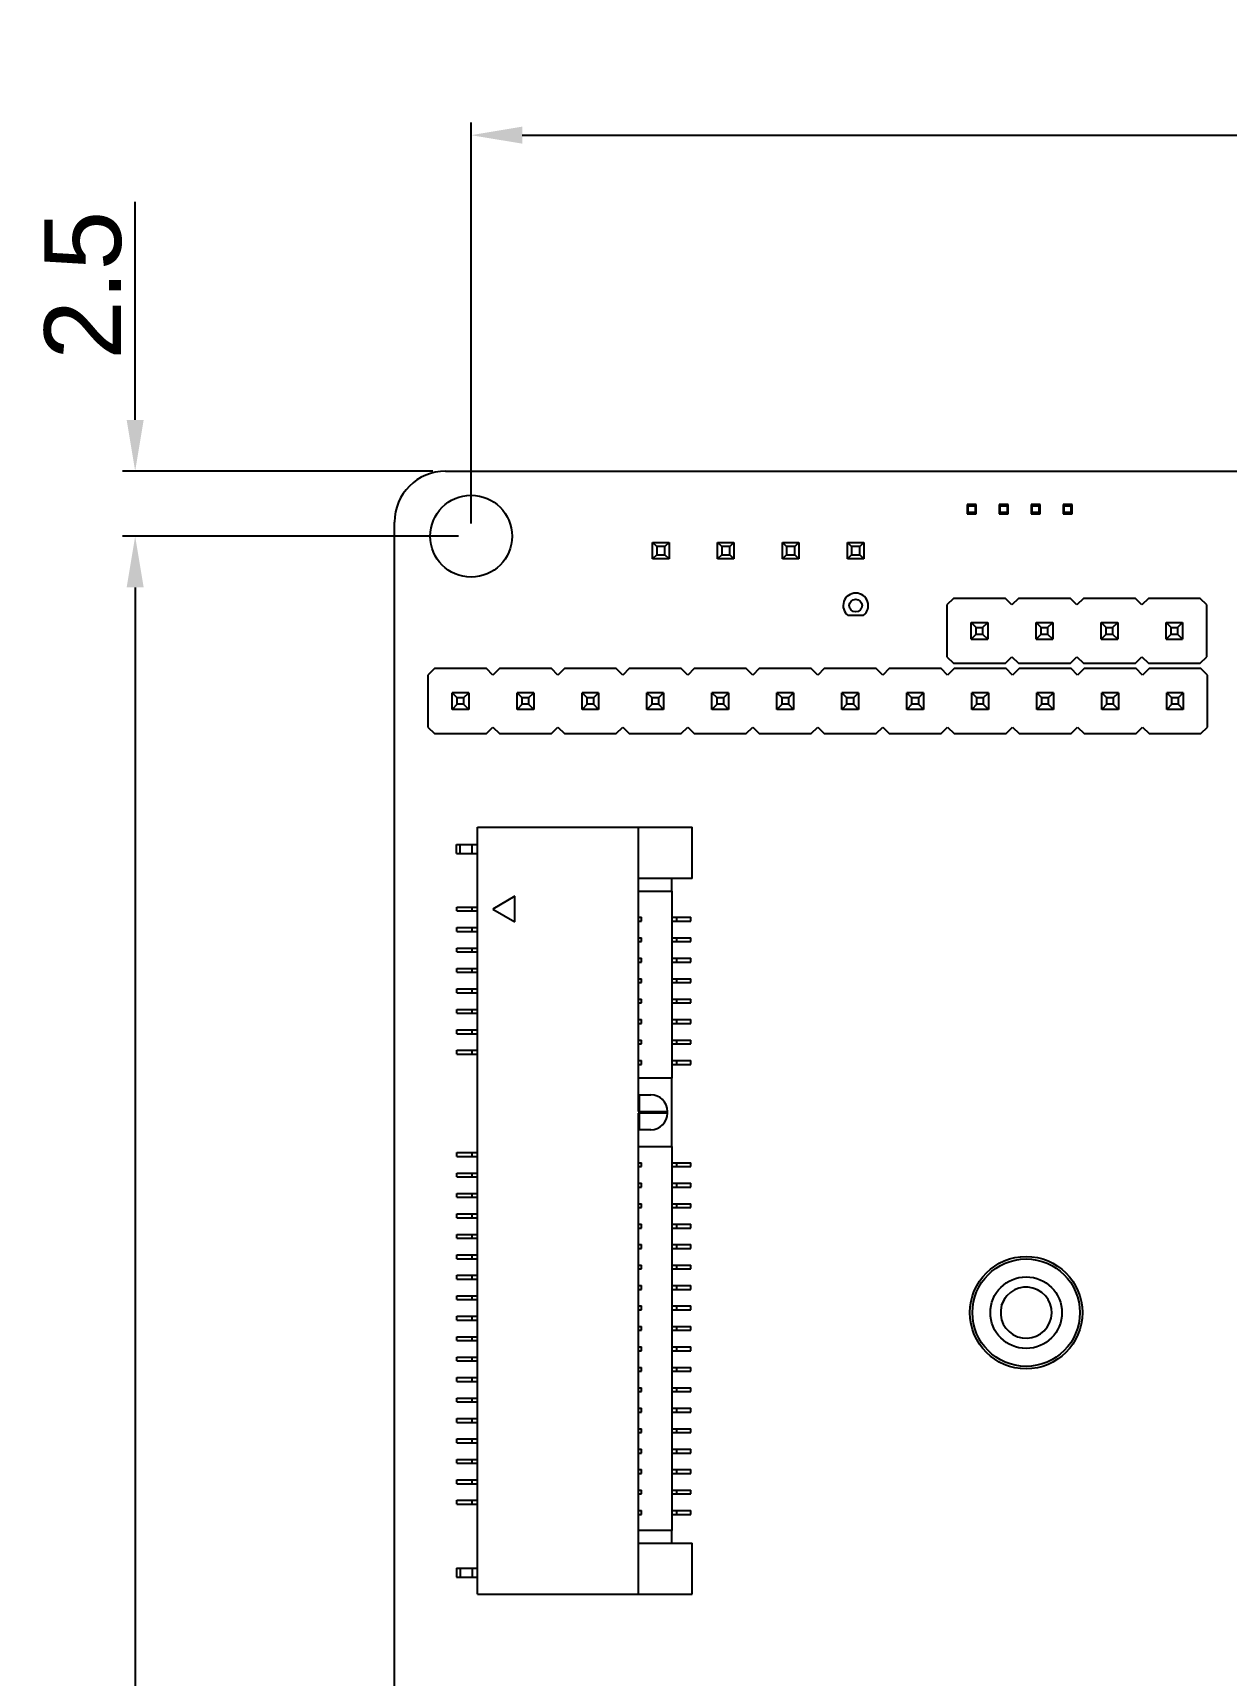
# Model space of a CAD drawing. Header units: millimetres. Extents: x 239 to 841, y 198 to 536.
# Drawn here: x 522.3 to 569, y 410.6 to 474.8 of the extents above; entities that cross this region are included whole.
import ezdxf

# ---------------------------------------------------------------- set-up
doc = ezdxf.new("R2010")
doc.units = ezdxf.units.MM
doc.styles.get("Standard").update_dxf_attribs({"font": 'arial.ttf'})
doc.dimstyles.get("Standard").update_dxf_attribs({"dimtxt": 3, "dimasz": 2, "dimexe": 0.5, "dimexo": 0.5, "dimgap": 0.5, "dimtad": 1, "dimdec": 1, "dimzin": 0, "dimdsep": 46, "dimtxsty": 'Standard', "dimcen": 0.09, "dimclrd": 253, "dimclre": 253, "dimclrt": 6, "dimadec": 0, "dimazin": 0, "dimtfac": 1, "dimtdec": 1, "dimtofl": 0, "dimtmove": 0, "dimatfit": 3, "dimfxl": 1, "dimtolj": 1, "dimtzin": 0, "dimarcsym": 0})

# ---------------------------------------------------------------- blocks, each defined once
blk = doc.blocks.new('*D3')
at = {"color": 253, "lineweight": -2}
for p, q in [((539.446, 455.662), (539.446, 471.347)), ((541.446, 470.847), (640.446, 470.847)), ((642.446, 455.662), (642.446, 471.347))]:
    blk.add_line(p, q, dxfattribs=at)
at = {"color": 253}
for points in [[(541.446, 471.181), (541.446, 470.514), (539.446, 470.847)], [(640.446, 471.181), (640.446, 470.514), (642.446, 470.847)]]:
    blk.add_solid(points, dxfattribs=at)
at = {"layer": 'Defpoints', "color": 0}
for p in [(642.446, 470.847), (539.446, 455.162), (642.446, 455.162)]:
    blk.add_point(p, dxfattribs=at)
at = {"color": 6, "insert": (590.946, 472.88), "char_height": 3, "attachment_point": 5}
blk.add_mtext('\\A1;103.0', dxfattribs=at)
blk = doc.blocks.new('*D4')
at = {"color": 253, "lineweight": -2}
for p, q in [((538.946, 455.162), (525.809, 455.162)), ((526.309, 453.162), (526.309, 355.162)), ((538.946, 353.162), (525.809, 353.162))]:
    blk.add_line(p, q, dxfattribs=at)
at = {"color": 253}
for points in [[(525.976, 453.162), (526.642, 453.162), (526.309, 455.162)], [(525.976, 355.162), (526.642, 355.162), (526.309, 353.162)]]:
    blk.add_solid(points, dxfattribs=at)
at = {"layer": 'Defpoints', "color": 0}
for p in [(539.446, 455.162), (526.309, 353.162), (539.446, 353.162)]:
    blk.add_point(p, dxfattribs=at)
at = {"color": 6, "insert": (524.277, 404.162), "char_height": 3, "attachment_point": 5, "rotation": 90}
blk.add_mtext('\\A1;102.0', dxfattribs=at)
blk = doc.blocks.new('*D5')
at = {"color": 253, "lineweight": -2}
for p, q in [((526.309, 459.71), (526.309, 468.245)), ((537.946, 457.71), (525.809, 457.71)), ((538.946, 455.162), (525.809, 455.162)), ((526.309, 453.162), (526.309, 451.162))]:
    blk.add_line(p, q, dxfattribs=at)
at = {"color": 253}
for points in [[(525.976, 459.71), (526.642, 459.71), (526.309, 457.71)], [(525.976, 453.162), (526.642, 453.162), (526.309, 455.162)]]:
    blk.add_solid(points, dxfattribs=at)
at = {"layer": 'Defpoints', "color": 0}
for p in [(526.309, 457.71), (538.446, 457.71), (539.446, 455.162)]:
    blk.add_point(p, dxfattribs=at)
at = {"color": 6, "insert": (524.277, 464.977), "char_height": 3, "attachment_point": 5, "rotation": 90}
blk.add_mtext('\\A1;2.5', dxfattribs=at)

msp = doc.modelspace()

# ---------------------------------------------------------------- linework, layer by layer
for p, q in [((538.446, 457.71), (643.446, 457.71)), ((558.838, 456.399), (558.838, 456.043)), ((559.194, 456.399), (558.838, 456.399)), ((558.884, 456.353), (558.838, 456.399)), ((558.884, 456.09), (558.838, 456.043)), ((558.838, 456.043), (559.194, 456.043)), ((558.884, 456.09), (558.884, 456.353)), ((558.884, 456.353), (559.148, 456.353)), ((559.148, 456.09), (558.884, 456.09)), ((559.148, 456.353), (559.194, 456.399)), ((559.148, 456.353), (559.148, 456.09)), ((559.148, 456.09), (559.194, 456.043)), ((559.194, 456.043), (559.194, 456.399)), ((560.088, 456.399), (560.088, 456.043)), ((560.444, 456.399), (560.088, 456.399)), ((560.134, 456.353), (560.088, 456.399)), ((560.134, 456.09), (560.088, 456.043)), ((560.088, 456.043), (560.444, 456.043)), ((560.134, 456.353), (560.398, 456.353)), ((560.134, 456.09), (560.134, 456.353)), ((560.398, 456.09), (560.134, 456.09)), ((560.398, 456.353), (560.444, 456.399)), ((560.398, 456.353), (560.398, 456.09)), ((560.398, 456.09), (560.444, 456.043)), ((560.444, 456.043), (560.444, 456.399)), ((561.338, 456.399), (561.338, 456.043)), ((561.694, 456.399), (561.338, 456.399)), ((561.384, 456.353), (561.338, 456.399)), ((561.384, 456.09), (561.338, 456.043)), ((561.338, 456.043), (561.694, 456.043)), ((561.384, 456.09), (561.384, 456.353)), ((561.384, 456.353), (561.647, 456.353)), ((561.647, 456.09), (561.384, 456.09)), ((561.647, 456.353), (561.694, 456.399)), ((561.647, 456.353), (561.647, 456.09)), ((561.647, 456.09), (561.694, 456.043)), ((561.694, 456.043), (561.694, 456.399)), ((562.944, 456.399), (562.588, 456.399)), ((562.588, 456.399), (562.588, 456.043)), ((562.634, 456.353), (562.588, 456.399)), ((562.634, 456.09), (562.588, 456.043)), ((562.588, 456.043), (562.944, 456.043)), ((562.634, 456.353), (562.897, 456.353)), ((562.634, 456.09), (562.634, 456.353)), ((562.897, 456.09), (562.634, 456.09)), ((562.897, 456.353), (562.944, 456.399)), ((562.897, 456.353), (562.897, 456.09)), ((562.897, 456.09), (562.944, 456.043)), ((562.944, 456.043), (562.944, 456.399)), ((536.446, 352.41), (536.446, 455.71)), ((546.542, 454.28), (546.542, 454.92)), ((546.542, 454.92), (547.182, 454.92)), ((546.702, 454.76), (546.542, 454.92)), ((546.702, 454.76), (546.702, 454.44)), ((547.022, 454.76), (546.702, 454.76)), ((547.182, 454.92), (547.022, 454.76)), ((547.022, 454.44), (547.022, 454.76)), ((547.182, 454.92), (547.182, 454.28)), ((549.082, 454.92), (549.722, 454.92)), ((549.242, 454.76), (549.082, 454.92)), ((549.082, 454.28), (549.082, 454.92)), ((549.242, 454.76), (549.242, 454.44)), ((549.562, 454.76), (549.242, 454.76)), ((549.722, 454.92), (549.562, 454.76)), ((549.562, 454.44), (549.562, 454.76)), ((549.722, 454.92), (549.722, 454.28)), ((551.622, 454.92), (552.262, 454.92)), ((551.782, 454.76), (551.622, 454.92)), ((551.622, 454.28), (551.622, 454.92)), ((551.782, 454.76), (551.782, 454.44)), ((552.102, 454.76), (551.782, 454.76)), ((552.262, 454.92), (552.102, 454.76)), ((552.102, 454.44), (552.102, 454.76)), ((552.262, 454.92), (552.262, 454.28)), ((554.162, 454.92), (554.802, 454.92)), ((554.322, 454.76), (554.162, 454.92)), ((554.162, 454.28), (554.162, 454.92)), ((554.642, 454.76), (554.322, 454.76)), ((554.322, 454.76), (554.322, 454.44)), ((554.802, 454.92), (554.642, 454.76)), ((554.642, 454.44), (554.642, 454.76)), ((554.802, 454.92), (554.802, 454.28)), ((546.702, 454.44), (546.542, 454.28)), ((547.182, 454.28), (546.542, 454.28)), ((546.702, 454.44), (547.022, 454.44)), ((547.182, 454.28), (547.022, 454.44)), ((549.242, 454.44), (549.082, 454.28)), ((549.722, 454.28), (549.082, 454.28)), ((549.242, 454.44), (549.562, 454.44)), ((549.722, 454.28), (549.562, 454.44)), ((551.782, 454.44), (551.622, 454.28)), ((552.262, 454.28), (551.622, 454.28)), ((551.782, 454.44), (552.102, 454.44)), ((552.262, 454.28), (552.102, 454.44)), ((554.322, 454.44), (554.162, 454.28)), ((554.802, 454.28), (554.162, 454.28)), ((554.322, 454.44), (554.642, 454.44)), ((554.802, 454.28), (554.642, 454.44)), ((558.304, 452.732), (558.05, 452.478)), ((558.05, 452.478), (558.05, 450.446)), ((560.336, 452.732), (558.304, 452.732)), ((560.59, 452.478), (560.336, 452.732)), ((560.844, 452.732), (560.59, 452.478)), ((562.876, 452.732), (560.844, 452.732)), ((563.13, 452.478), (562.876, 452.732)), ((563.384, 452.732), (563.13, 452.478)), ((565.416, 452.732), (563.384, 452.732)), ((565.67, 452.478), (565.416, 452.732)), ((565.924, 452.732), (565.67, 452.478)), ((567.956, 452.732), (565.924, 452.732)), ((568.21, 452.478), (567.956, 452.732)), ((568.21, 450.446), (568.21, 452.478)), ((558.995, 451.787), (559.645, 451.787)), ((559.195, 451.587), (558.995, 451.787)), ((558.995, 451.137), (558.995, 451.787)), ((559.195, 451.337), (559.195, 451.587)), ((559.195, 451.587), (559.445, 451.587)), ((559.445, 451.587), (559.645, 451.787)), ((559.445, 451.587), (559.445, 451.337)), ((559.645, 451.787), (559.645, 451.137)), ((561.535, 451.137), (561.535, 451.787)), ((561.535, 451.787), (562.185, 451.787)), ((561.735, 451.587), (561.535, 451.787)), ((561.735, 451.337), (561.735, 451.587)), ((561.735, 451.587), (561.985, 451.587)), ((561.985, 451.587), (562.185, 451.787)), ((561.985, 451.587), (561.985, 451.337)), ((562.185, 451.787), (562.185, 451.137)), ((564.075, 451.137), (564.075, 451.787)), ((564.075, 451.787), (564.725, 451.787)), ((564.275, 451.587), (564.075, 451.787)), ((564.275, 451.337), (564.275, 451.587)), ((564.275, 451.587), (564.525, 451.587)), ((564.525, 451.587), (564.725, 451.787)), ((564.525, 451.587), (564.525, 451.337)), ((564.725, 451.787), (564.725, 451.137)), ((566.615, 451.137), (566.615, 451.787)), ((566.615, 451.787), (567.265, 451.787)), ((566.815, 451.587), (566.615, 451.787)), ((566.815, 451.337), (566.815, 451.587)), ((566.815, 451.587), (567.065, 451.587)), ((567.065, 451.587), (567.265, 451.787)), ((567.065, 451.587), (567.065, 451.337)), ((567.265, 451.787), (567.265, 451.137)), ((559.195, 451.337), (558.995, 451.137)), ((558.995, 451.137), (559.645, 451.137)), ((559.195, 451.337), (559.445, 451.337)), ((559.445, 451.337), (559.645, 451.137)), ((561.735, 451.337), (561.535, 451.137)), ((561.535, 451.137), (562.185, 451.137)), ((561.735, 451.337), (561.985, 451.337)), ((561.985, 451.337), (562.185, 451.137)), ((564.275, 451.337), (564.075, 451.137)), ((564.075, 451.137), (564.725, 451.137)), ((564.275, 451.337), (564.525, 451.337)), ((564.525, 451.337), (564.725, 451.137)), ((566.815, 451.337), (566.615, 451.137)), ((566.615, 451.137), (567.265, 451.137)), ((566.815, 451.337), (567.065, 451.337)), ((567.065, 451.337), (567.265, 451.137)), ((558.05, 450.446), (558.304, 450.192)), ((560.336, 450.192), (560.59, 450.446)), ((560.59, 450.446), (560.844, 450.192)), ((562.876, 450.192), (563.13, 450.446)), ((563.13, 450.446), (563.384, 450.192)), ((565.416, 450.192), (565.67, 450.446)), ((565.67, 450.446), (565.924, 450.192)), ((567.956, 450.192), (568.21, 450.446)), ((538.01, 449.986), (537.756, 449.732)), ((537.756, 449.732), (537.756, 447.7)), ((540.042, 449.986), (538.01, 449.986)), ((540.296, 449.732), (540.042, 449.986)), ((540.55, 449.986), (540.296, 449.732)), ((542.582, 449.986), (540.55, 449.986)), ((542.836, 449.732), (542.582, 449.986)), ((543.09, 449.986), (542.836, 449.732)), ((545.122, 449.986), (543.09, 449.986)), ((545.376, 449.732), (545.122, 449.986)), ((545.63, 449.986), (545.376, 449.732)), ((547.662, 449.986), (545.63, 449.986)), ((547.916, 449.732), (547.662, 449.986)), ((548.17, 449.986), (547.916, 449.732)), ((550.202, 449.986), (548.17, 449.986)), ((550.456, 449.732), (550.202, 449.986)), ((550.71, 449.986), (550.456, 449.732)), ((552.742, 449.986), (550.71, 449.986)), ((552.996, 449.732), (552.742, 449.986)), ((553.25, 449.986), (552.996, 449.732)), ((555.282, 449.986), (553.25, 449.986)), ((555.536, 449.732), (555.282, 449.986)), ((555.79, 449.986), (555.536, 449.732)), ((557.822, 449.986), (555.79, 449.986)), ((558.076, 449.732), (557.822, 449.986)), ((558.33, 449.986), (558.076, 449.732)), ((558.304, 450.192), (560.336, 450.192)), ((560.362, 449.986), (558.33, 449.986)), ((560.616, 449.732), (560.362, 449.986)), ((560.87, 449.986), (560.616, 449.732)), ((560.844, 450.192), (562.876, 450.192)), ((562.902, 449.986), (560.87, 449.986)), ((563.156, 449.732), (562.902, 449.986)), ((563.41, 449.986), (563.156, 449.732)), ((563.384, 450.192), (565.416, 450.192)), ((565.442, 449.986), (563.41, 449.986)), ((565.696, 449.732), (565.442, 449.986)), ((565.95, 449.986), (565.696, 449.732)), ((565.924, 450.192), (567.956, 450.192)), ((567.982, 449.986), (565.95, 449.986)), ((568.236, 449.732), (567.982, 449.986)), ((568.236, 447.7), (568.236, 449.732)), ((539.351, 449.041), (538.701, 449.041)), ((538.701, 448.391), (538.701, 449.041)), ((538.901, 448.841), (538.701, 449.041)), ((539.151, 448.841), (539.351, 449.041)), ((539.351, 449.041), (539.351, 448.391)), ((541.241, 448.391), (541.241, 449.041)), ((541.891, 449.041), (541.241, 449.041)), ((541.441, 448.841), (541.241, 449.041)), ((541.691, 448.841), (541.891, 449.041)), ((541.891, 449.041), (541.891, 448.391)), ((544.431, 449.041), (543.781, 449.041)), ((543.781, 448.391), (543.781, 449.041)), ((543.981, 448.841), (543.781, 449.041)), ((544.231, 448.841), (544.431, 449.041)), ((544.431, 449.041), (544.431, 448.391)), ((546.971, 449.041), (546.321, 449.041)), ((546.321, 448.391), (546.321, 449.041)), ((546.521, 448.841), (546.321, 449.041)), ((546.771, 448.841), (546.971, 449.041)), ((546.971, 449.041), (546.971, 448.391)), ((548.861, 448.391), (548.861, 449.041)), ((549.511, 449.041), (548.861, 449.041)), ((549.061, 448.841), (548.861, 449.041)), ((549.311, 448.841), (549.511, 449.041)), ((549.511, 449.041), (549.511, 448.391)), ((551.401, 448.391), (551.401, 449.041)), ((552.051, 449.041), (551.401, 449.041)), ((551.601, 448.841), (551.401, 449.041)), ((551.851, 448.841), (552.051, 449.041)), ((552.051, 449.041), (552.051, 448.391)), ((554.591, 449.041), (553.941, 449.041)), ((553.941, 448.391), (553.941, 449.041)), ((554.141, 448.841), (553.941, 449.041)), ((554.391, 448.841), (554.591, 449.041)), ((554.591, 449.041), (554.591, 448.391)), ((556.481, 448.391), (556.481, 449.041)), ((557.131, 449.041), (556.481, 449.041)), ((556.681, 448.841), (556.481, 449.041)), ((556.931, 448.841), (557.131, 449.041)), ((557.131, 449.041), (557.131, 448.391)), ((559.671, 449.041), (559.021, 449.041)), ((559.021, 448.391), (559.021, 449.041)), ((559.221, 448.841), (559.021, 449.041)), ((559.471, 448.841), (559.671, 449.041)), ((559.671, 449.041), (559.671, 448.391)), ((561.561, 448.391), (561.561, 449.041)), ((562.211, 449.041), (561.561, 449.041)), ((561.761, 448.841), (561.561, 449.041)), ((562.011, 448.841), (562.211, 449.041)), ((562.211, 449.041), (562.211, 448.391)), ((564.101, 448.391), (564.101, 449.041)), ((564.751, 449.041), (564.101, 449.041)), ((564.301, 448.841), (564.101, 449.041)), ((564.551, 448.841), (564.751, 449.041)), ((564.751, 449.041), (564.751, 448.391)), ((567.291, 449.041), (566.641, 449.041)), ((566.641, 448.391), (566.641, 449.041)), ((566.841, 448.841), (566.641, 449.041)), ((567.091, 448.841), (567.291, 449.041)), ((567.291, 449.041), (567.291, 448.391)), ((538.901, 448.591), (538.701, 448.391)), ((539.351, 448.391), (538.701, 448.391)), ((539.151, 448.841), (538.901, 448.841)), ((538.901, 448.591), (538.901, 448.841)), ((539.151, 448.591), (538.901, 448.591)), ((539.151, 448.841), (539.151, 448.591)), ((539.151, 448.591), (539.351, 448.391)), ((541.441, 448.591), (541.241, 448.391)), ((541.891, 448.391), (541.241, 448.391)), ((541.441, 448.591), (541.441, 448.841)), ((541.691, 448.841), (541.441, 448.841)), ((541.691, 448.591), (541.441, 448.591)), ((541.691, 448.841), (541.691, 448.591)), ((541.691, 448.591), (541.891, 448.391)), ((543.981, 448.591), (543.781, 448.391)), ((544.431, 448.391), (543.781, 448.391)), ((544.231, 448.841), (543.981, 448.841)), ((543.981, 448.591), (543.981, 448.841)), ((544.231, 448.591), (543.981, 448.591)), ((544.231, 448.841), (544.231, 448.591)), ((544.231, 448.591), (544.431, 448.391)), ((546.521, 448.591), (546.321, 448.391)), ((546.971, 448.391), (546.321, 448.391)), ((546.771, 448.841), (546.521, 448.841)), ((546.521, 448.591), (546.521, 448.841)), ((546.771, 448.591), (546.521, 448.591)), ((546.771, 448.841), (546.771, 448.591)), ((546.771, 448.591), (546.971, 448.391)), ((549.061, 448.591), (548.861, 448.391)), ((549.511, 448.391), (548.861, 448.391)), ((549.311, 448.841), (549.061, 448.841)), ((549.061, 448.591), (549.061, 448.841)), ((549.311, 448.591), (549.061, 448.591)), ((549.311, 448.841), (549.311, 448.591)), ((549.311, 448.591), (549.511, 448.391)), ((551.601, 448.591), (551.401, 448.391)), ((552.051, 448.391), (551.401, 448.391)), ((551.601, 448.591), (551.601, 448.841)), ((551.851, 448.841), (551.601, 448.841)), ((551.851, 448.591), (551.601, 448.591)), ((551.851, 448.841), (551.851, 448.591)), ((551.851, 448.591), (552.051, 448.391)), ((554.141, 448.591), (553.941, 448.391)), ((554.591, 448.391), (553.941, 448.391)), ((554.391, 448.841), (554.141, 448.841)), ((554.141, 448.591), (554.141, 448.841)), ((554.391, 448.591), (554.141, 448.591)), ((554.391, 448.841), (554.391, 448.591)), ((554.391, 448.591), (554.591, 448.391)), ((556.681, 448.591), (556.481, 448.391)), ((557.131, 448.391), (556.481, 448.391)), ((556.681, 448.591), (556.681, 448.841)), ((556.931, 448.841), (556.681, 448.841)), ((556.931, 448.591), (556.681, 448.591)), ((556.931, 448.841), (556.931, 448.591)), ((556.931, 448.591), (557.131, 448.391)), ((559.221, 448.591), (559.021, 448.391)), ((559.671, 448.391), (559.021, 448.391)), ((559.471, 448.841), (559.221, 448.841)), ((559.221, 448.591), (559.221, 448.841)), ((559.471, 448.591), (559.221, 448.591)), ((559.471, 448.841), (559.471, 448.591)), ((559.471, 448.591), (559.671, 448.391)), ((561.761, 448.591), (561.561, 448.391)), ((562.211, 448.391), (561.561, 448.391)), ((561.761, 448.591), (561.761, 448.841)), ((562.011, 448.841), (561.761, 448.841)), ((562.011, 448.591), (561.761, 448.591)), ((562.011, 448.841), (562.011, 448.591)), ((562.011, 448.591), (562.211, 448.391)), ((564.301, 448.591), (564.101, 448.391)), ((564.751, 448.391), (564.101, 448.391)), ((564.301, 448.591), (564.301, 448.841)), ((564.551, 448.841), (564.301, 448.841)), ((564.551, 448.591), (564.301, 448.591)), ((564.551, 448.841), (564.551, 448.591)), ((564.551, 448.591), (564.751, 448.391)), ((566.841, 448.591), (566.641, 448.391)), ((567.291, 448.391), (566.641, 448.391)), ((567.091, 448.841), (566.841, 448.841)), ((566.841, 448.591), (566.841, 448.841)), ((567.091, 448.591), (566.841, 448.591)), ((567.091, 448.841), (567.091, 448.591)), ((567.091, 448.591), (567.291, 448.391)), ((537.756, 447.7), (538.01, 447.446)), ((540.042, 447.446), (540.296, 447.7)), ((540.296, 447.7), (540.55, 447.446)), ((542.582, 447.446), (542.836, 447.7)), ((542.836, 447.7), (543.09, 447.446)), ((545.122, 447.446), (545.376, 447.7)), ((545.376, 447.7), (545.63, 447.446)), ((547.662, 447.446), (547.916, 447.7)), ((547.916, 447.7), (548.17, 447.446)), ((550.202, 447.446), (550.456, 447.7)), ((550.456, 447.7), (550.71, 447.446)), ((552.742, 447.446), (552.996, 447.7)), ((552.996, 447.7), (553.25, 447.446)), ((555.282, 447.446), (555.536, 447.7)), ((555.536, 447.7), (555.79, 447.446)), ((557.822, 447.446), (558.076, 447.7)), ((558.076, 447.7), (558.33, 447.446)), ((560.362, 447.446), (560.616, 447.7)), ((560.616, 447.7), (560.87, 447.446)), ((562.902, 447.446), (563.156, 447.7)), ((563.156, 447.7), (563.41, 447.446)), ((565.442, 447.446), (565.696, 447.7)), ((565.696, 447.7), (565.95, 447.446)), ((567.982, 447.446), (568.236, 447.7)), ((538.01, 447.446), (540.042, 447.446)), ((540.55, 447.446), (542.582, 447.446)), ((543.09, 447.446), (545.122, 447.446)), ((545.63, 447.446), (547.662, 447.446)), ((548.17, 447.446), (550.202, 447.446)), ((550.71, 447.446), (552.742, 447.446)), ((553.25, 447.446), (555.282, 447.446)), ((555.79, 447.446), (557.822, 447.446)), ((558.33, 447.446), (560.362, 447.446)), ((560.87, 447.446), (562.902, 447.446)), ((563.41, 447.446), (565.442, 447.446)), ((565.95, 447.446), (567.982, 447.446)), ((539.691, 443.783), (545.991, 443.783)), ((539.691, 413.783), (539.691, 443.783)), ((545.991, 443.783), (548.091, 443.783)), ((545.991, 432.668), (545.991, 443.783)), ((548.091, 441.783), (548.091, 443.783)), ((538.871, 443.108), (539.021, 443.108)), ((538.871, 442.758), (538.871, 443.108)), ((538.871, 442.758), (539.021, 442.758)), ((539.021, 443.108), (539.491, 443.108)), ((539.021, 442.758), (539.021, 443.108)), ((539.021, 442.758), (539.491, 442.758)), ((539.491, 443.108), (539.691, 443.108)), ((539.491, 442.758), (539.491, 443.108)), ((539.491, 442.758), (539.691, 442.758)), ((548.091, 441.783), (545.991, 441.783)), ((545.991, 441.283), (547.291, 441.283)), ((547.291, 441.283), (547.291, 441.783)), ((547.291, 441.283), (547.291, 433.968)), ((538.891, 440.658), (539.491, 440.658)), ((538.891, 440.508), (538.891, 440.658)), ((539.491, 440.658), (539.691, 440.658)), ((539.491, 440.508), (539.491, 440.658)), ((541.157, 441.083), (540.291, 440.583)), ((541.157, 440.083), (541.157, 441.083)), ((538.891, 440.508), (539.491, 440.508)), ((539.491, 440.508), (539.691, 440.508)), ((540.291, 440.583), (541.157, 440.083)), ((545.991, 440.258), (546.106, 440.258)), ((545.991, 440.108), (546.106, 440.108)), ((546.106, 440.108), (546.106, 440.258)), ((547.291, 440.258), (547.491, 440.258)), ((547.291, 440.108), (547.491, 440.108)), ((547.491, 440.258), (548.041, 440.258)), ((547.491, 440.108), (547.491, 440.258)), ((547.491, 440.108), (548.041, 440.108)), ((548.041, 440.108), (548.041, 440.258)), ((538.891, 439.858), (539.491, 439.858)), ((538.891, 439.708), (538.891, 439.858)), ((538.891, 439.708), (539.491, 439.708)), ((539.491, 439.858), (539.691, 439.858)), ((539.491, 439.708), (539.491, 439.858)), ((539.491, 439.708), (539.691, 439.708)), ((545.991, 439.458), (546.106, 439.458)), ((546.106, 439.308), (546.106, 439.458)), ((547.291, 439.458), (547.491, 439.458)), ((547.491, 439.458), (548.041, 439.458)), ((547.491, 439.308), (547.491, 439.458)), ((548.041, 439.308), (548.041, 439.458)), ((538.891, 439.058), (539.491, 439.058)), ((538.891, 438.908), (538.891, 439.058)), ((538.891, 438.908), (539.491, 438.908)), ((539.491, 439.058), (539.691, 439.058)), ((539.491, 438.908), (539.491, 439.058)), ((539.491, 438.908), (539.691, 438.908)), ((545.991, 439.308), (546.106, 439.308)), ((547.291, 439.308), (547.491, 439.308)), ((547.491, 439.308), (548.041, 439.308)), ((538.891, 438.258), (539.491, 438.258)), ((538.891, 438.108), (538.891, 438.258)), ((538.891, 438.108), (539.491, 438.108)), ((539.491, 438.258), (539.691, 438.258)), ((539.491, 438.108), (539.491, 438.258)), ((539.491, 438.108), (539.691, 438.108)), ((545.991, 438.658), (546.106, 438.658)), ((545.991, 438.508), (546.106, 438.508)), ((546.106, 438.508), (546.106, 438.658)), ((547.291, 438.658), (547.491, 438.658)), ((547.291, 438.508), (547.491, 438.508)), ((547.491, 438.658), (548.041, 438.658)), ((547.491, 438.508), (547.491, 438.658)), ((547.491, 438.508), (548.041, 438.508)), ((548.041, 438.508), (548.041, 438.658)), ((538.891, 437.458), (539.491, 437.458)), ((538.891, 437.308), (538.891, 437.458)), ((539.491, 437.458), (539.691, 437.458)), ((539.491, 437.308), (539.491, 437.458)), ((545.991, 437.858), (546.106, 437.858)), ((545.991, 437.708), (546.106, 437.708)), ((546.106, 437.708), (546.106, 437.858)), ((547.291, 437.858), (547.491, 437.858)), ((547.291, 437.708), (547.491, 437.708)), ((547.491, 437.858), (548.041, 437.858)), ((547.491, 437.708), (547.491, 437.858)), ((547.491, 437.708), (548.041, 437.708)), ((548.041, 437.708), (548.041, 437.858)), ((538.891, 437.308), (539.491, 437.308)), ((539.491, 437.308), (539.691, 437.308)), ((545.991, 437.058), (546.106, 437.058)), ((545.991, 436.908), (546.106, 436.908)), ((546.106, 436.908), (546.106, 437.058)), ((547.291, 437.058), (547.491, 437.058)), ((547.291, 436.908), (547.491, 436.908)), ((547.491, 437.058), (548.041, 437.058)), ((547.491, 436.908), (547.491, 437.058)), ((547.491, 436.908), (548.041, 436.908)), ((548.041, 436.908), (548.041, 437.058)), ((538.891, 436.658), (539.491, 436.658)), ((538.891, 436.508), (538.891, 436.658)), ((538.891, 436.508), (539.491, 436.508)), ((539.491, 436.658), (539.691, 436.658)), ((539.491, 436.508), (539.491, 436.658)), ((539.491, 436.508), (539.691, 436.508)), ((545.991, 436.258), (546.106, 436.258)), ((546.106, 436.108), (546.106, 436.258)), ((547.291, 436.258), (547.491, 436.258)), ((547.491, 436.258), (548.041, 436.258)), ((547.491, 436.108), (547.491, 436.258)), ((548.041, 436.108), (548.041, 436.258)), ((538.891, 435.858), (539.491, 435.858)), ((538.891, 435.708), (538.891, 435.858)), ((538.891, 435.708), (539.491, 435.708)), ((539.491, 435.858), (539.691, 435.858)), ((539.491, 435.708), (539.491, 435.858)), ((539.491, 435.708), (539.691, 435.708)), ((545.991, 436.108), (546.106, 436.108)), ((547.291, 436.108), (547.491, 436.108)), ((547.491, 436.108), (548.041, 436.108)), ((538.891, 435.058), (539.491, 435.058)), ((538.891, 434.908), (538.891, 435.058)), ((538.891, 434.908), (539.491, 434.908)), ((539.491, 435.058), (539.691, 435.058)), ((539.491, 434.908), (539.491, 435.058)), ((539.491, 434.908), (539.691, 434.908)), ((545.991, 435.458), (546.106, 435.458)), ((545.991, 435.308), (546.106, 435.308)), ((546.106, 435.308), (546.106, 435.458)), ((547.291, 435.458), (547.491, 435.458)), ((547.291, 435.308), (547.491, 435.308)), ((547.491, 435.458), (548.041, 435.458)), ((547.491, 435.308), (547.491, 435.458)), ((547.491, 435.308), (548.041, 435.308)), ((548.041, 435.308), (548.041, 435.458)), ((545.991, 434.658), (546.106, 434.658)), ((545.991, 434.508), (546.106, 434.508)), ((546.106, 434.508), (546.106, 434.658)), ((547.291, 434.658), (547.491, 434.658)), ((547.291, 434.508), (547.491, 434.508)), ((547.491, 434.658), (548.041, 434.658)), ((547.491, 434.508), (547.491, 434.658)), ((547.491, 434.508), (548.041, 434.508)), ((548.041, 434.508), (548.041, 434.658)), ((547.291, 433.968), (545.991, 433.968)), ((547.291, 431.298), (547.291, 433.968)), ((546.021, 433.318), (545.991, 433.318)), ((546.021, 433.318), (546.471, 433.318)), ((546.021, 433.318), (546.021, 432.668)), ((546.021, 432.668), (545.991, 432.668)), ((545.991, 413.783), (545.991, 432.598)), ((545.991, 432.598), (546.021, 432.598)), ((546.021, 432.668), (547.121, 432.668)), ((546.021, 432.598), (546.021, 432.668)), ((547.121, 432.598), (546.021, 432.598)), ((546.021, 432.598), (546.021, 431.948)), ((547.121, 432.598), (547.121, 432.668)), ((545.991, 431.948), (546.021, 431.948)), ((546.471, 431.948), (546.021, 431.948)), ((538.891, 431.058), (539.491, 431.058)), ((538.891, 430.908), (538.891, 431.058)), ((539.491, 431.058), (539.691, 431.058)), ((539.491, 430.908), (539.491, 431.058)), ((545.991, 431.298), (547.291, 431.298)), ((547.291, 431.298), (547.291, 416.283)), ((538.891, 430.908), (539.491, 430.908)), ((539.491, 430.908), (539.691, 430.908)), ((545.991, 430.658), (546.106, 430.658)), ((545.991, 430.508), (546.106, 430.508)), ((546.106, 430.508), (546.106, 430.658)), ((547.291, 430.658), (547.491, 430.658)), ((547.291, 430.508), (547.491, 430.508)), ((547.491, 430.658), (548.041, 430.658)), ((547.491, 430.508), (547.491, 430.658)), ((547.491, 430.508), (548.041, 430.508)), ((548.041, 430.508), (548.041, 430.658)), ((538.891, 430.258), (539.491, 430.258)), ((538.891, 430.108), (538.891, 430.258)), ((538.891, 430.108), (539.491, 430.108)), ((539.491, 430.258), (539.691, 430.258)), ((539.491, 430.108), (539.491, 430.258)), ((539.491, 430.108), (539.691, 430.108)), ((545.991, 429.858), (546.106, 429.858)), ((545.991, 429.708), (546.106, 429.708)), ((546.106, 429.708), (546.106, 429.858)), ((547.291, 429.858), (547.491, 429.858)), ((547.291, 429.708), (547.491, 429.708)), ((547.491, 429.858), (548.041, 429.858)), ((547.491, 429.708), (547.491, 429.858)), ((547.491, 429.708), (548.041, 429.708)), ((548.041, 429.708), (548.041, 429.858)), ((538.891, 429.458), (539.491, 429.458)), ((538.891, 429.308), (538.891, 429.458)), ((538.891, 429.308), (539.491, 429.308)), ((539.491, 429.458), (539.691, 429.458)), ((539.491, 429.308), (539.491, 429.458)), ((539.491, 429.308), (539.691, 429.308)), ((545.991, 429.058), (546.106, 429.058)), ((546.106, 428.908), (546.106, 429.058)), ((547.291, 429.058), (547.491, 429.058)), ((547.491, 429.058), (548.041, 429.058)), ((547.491, 428.908), (547.491, 429.058)), ((548.041, 428.908), (548.041, 429.058)), ((538.891, 428.658), (539.491, 428.658)), ((538.891, 428.508), (538.891, 428.658)), ((538.891, 428.508), (539.491, 428.508)), ((539.491, 428.658), (539.691, 428.658)), ((539.491, 428.508), (539.491, 428.658)), ((539.491, 428.508), (539.691, 428.508)), ((545.991, 428.908), (546.106, 428.908)), ((547.291, 428.908), (547.491, 428.908)), ((547.491, 428.908), (548.041, 428.908)), ((538.891, 427.858), (539.491, 427.858)), ((538.891, 427.708), (538.891, 427.858)), ((539.491, 427.858), (539.691, 427.858)), ((539.491, 427.708), (539.491, 427.858)), ((545.991, 428.258), (546.106, 428.258)), ((545.991, 428.108), (546.106, 428.108)), ((546.106, 428.108), (546.106, 428.258)), ((547.291, 428.258), (547.491, 428.258)), ((547.291, 428.108), (547.491, 428.108)), ((547.491, 428.258), (548.041, 428.258)), ((547.491, 428.108), (547.491, 428.258)), ((547.491, 428.108), (548.041, 428.108)), ((548.041, 428.108), (548.041, 428.258)), ((538.891, 427.708), (539.491, 427.708)), ((539.491, 427.708), (539.691, 427.708)), ((545.991, 427.458), (546.106, 427.458)), ((545.991, 427.308), (546.106, 427.308)), ((546.106, 427.308), (546.106, 427.458)), ((547.291, 427.458), (547.491, 427.458)), ((547.291, 427.308), (547.491, 427.308)), ((547.491, 427.458), (548.041, 427.458)), ((547.491, 427.308), (547.491, 427.458)), ((547.491, 427.308), (548.041, 427.308)), ((548.041, 427.308), (548.041, 427.458)), ((538.891, 427.058), (539.491, 427.058)), ((538.891, 426.908), (538.891, 427.058)), ((538.891, 426.908), (539.491, 426.908)), ((539.491, 427.058), (539.691, 427.058)), ((539.491, 426.908), (539.491, 427.058)), ((539.491, 426.908), (539.691, 426.908)), ((545.991, 426.658), (546.106, 426.658)), ((545.991, 426.508), (546.106, 426.508)), ((546.106, 426.508), (546.106, 426.658)), ((547.291, 426.658), (547.491, 426.658)), ((547.291, 426.508), (547.491, 426.508)), ((547.491, 426.658), (548.041, 426.658)), ((547.491, 426.508), (547.491, 426.658)), ((547.491, 426.508), (548.041, 426.508)), ((548.041, 426.508), (548.041, 426.658)), ((538.891, 426.258), (539.491, 426.258)), ((538.891, 426.108), (538.891, 426.258)), ((538.891, 426.108), (539.491, 426.108)), ((539.491, 426.258), (539.691, 426.258)), ((539.491, 426.108), (539.491, 426.258)), ((539.491, 426.108), (539.691, 426.108)), ((545.991, 425.858), (546.106, 425.858)), ((546.106, 425.708), (546.106, 425.858)), ((547.291, 425.858), (547.491, 425.858)), ((547.491, 425.858), (548.041, 425.858)), ((547.491, 425.708), (547.491, 425.858)), ((548.041, 425.708), (548.041, 425.858)), ((538.891, 425.458), (539.491, 425.458)), ((538.891, 425.308), (538.891, 425.458)), ((538.891, 425.308), (539.491, 425.308)), ((539.491, 425.458), (539.691, 425.458)), ((539.491, 425.308), (539.491, 425.458)), ((539.491, 425.308), (539.691, 425.308)), ((545.991, 425.708), (546.106, 425.708)), ((547.291, 425.708), (547.491, 425.708)), ((547.491, 425.708), (548.041, 425.708)), ((538.891, 424.658), (539.491, 424.658)), ((538.891, 424.508), (538.891, 424.658)), ((539.491, 424.658), (539.691, 424.658)), ((539.491, 424.508), (539.491, 424.658)), ((545.991, 425.058), (546.106, 425.058)), ((545.991, 424.908), (546.106, 424.908)), ((546.106, 424.908), (546.106, 425.058)), ((547.291, 425.058), (547.491, 425.058)), ((547.291, 424.908), (547.491, 424.908)), ((547.491, 425.058), (548.041, 425.058)), ((547.491, 424.908), (547.491, 425.058)), ((547.491, 424.908), (548.041, 424.908)), ((548.041, 424.908), (548.041, 425.058)), ((560.188, 425.084), (560.178, 425.087)), ((538.891, 424.508), (539.491, 424.508)), ((539.491, 424.508), (539.691, 424.508)), ((545.991, 424.258), (546.106, 424.258)), ((545.991, 424.108), (546.106, 424.108)), ((546.106, 424.108), (546.106, 424.258)), ((547.291, 424.258), (547.491, 424.258)), ((547.291, 424.108), (547.491, 424.108)), ((547.491, 424.258), (548.041, 424.258)), ((547.491, 424.108), (547.491, 424.258)), ((547.491, 424.108), (548.041, 424.108)), ((548.041, 424.108), (548.041, 424.258)), ((538.891, 423.858), (539.491, 423.858)), ((538.891, 423.708), (538.891, 423.858)), ((538.891, 423.708), (539.491, 423.708)), ((539.491, 423.858), (539.691, 423.858)), ((539.491, 423.708), (539.491, 423.858)), ((539.491, 423.708), (539.691, 423.708)), ((545.991, 423.458), (546.106, 423.458)), ((545.991, 423.308), (546.106, 423.308)), ((546.106, 423.308), (546.106, 423.458)), ((547.291, 423.458), (547.491, 423.458)), ((547.291, 423.308), (547.491, 423.308)), ((547.491, 423.458), (548.041, 423.458)), ((547.491, 423.308), (547.491, 423.458)), ((547.491, 423.308), (548.041, 423.308)), ((548.041, 423.308), (548.041, 423.458)), ((538.891, 423.058), (539.491, 423.058)), ((538.891, 422.908), (538.891, 423.058)), ((538.891, 422.908), (539.491, 422.908)), ((539.491, 423.058), (539.691, 423.058)), ((539.491, 422.908), (539.491, 423.058)), ((539.491, 422.908), (539.691, 422.908)), ((545.991, 422.658), (546.106, 422.658)), ((546.106, 422.508), (546.106, 422.658)), ((547.291, 422.658), (547.491, 422.658)), ((547.491, 422.658), (548.041, 422.658)), ((547.491, 422.508), (547.491, 422.658)), ((548.041, 422.508), (548.041, 422.658)), ((538.891, 422.258), (539.491, 422.258)), ((538.891, 422.108), (538.891, 422.258)), ((538.891, 422.108), (539.491, 422.108)), ((539.491, 422.258), (539.691, 422.258)), ((539.491, 422.108), (539.491, 422.258)), ((539.491, 422.108), (539.691, 422.108)), ((545.991, 422.508), (546.106, 422.508)), ((547.291, 422.508), (547.491, 422.508)), ((547.491, 422.508), (548.041, 422.508)), ((538.891, 421.458), (539.491, 421.458)), ((538.891, 421.308), (538.891, 421.458)), ((539.491, 421.458), (539.691, 421.458)), ((539.491, 421.308), (539.491, 421.458)), ((545.991, 421.858), (546.106, 421.858)), ((545.991, 421.708), (546.106, 421.708)), ((546.106, 421.708), (546.106, 421.858)), ((547.291, 421.858), (547.491, 421.858)), ((547.291, 421.708), (547.491, 421.708)), ((547.491, 421.858), (548.041, 421.858)), ((547.491, 421.708), (547.491, 421.858)), ((547.491, 421.708), (548.041, 421.708)), ((548.041, 421.708), (548.041, 421.858)), ((538.891, 421.308), (539.491, 421.308)), ((539.491, 421.308), (539.691, 421.308)), ((545.991, 421.058), (546.106, 421.058)), ((545.991, 420.908), (546.106, 420.908)), ((546.106, 420.908), (546.106, 421.058)), ((547.291, 421.058), (547.491, 421.058)), ((547.291, 420.908), (547.491, 420.908)), ((547.491, 421.058), (548.041, 421.058)), ((547.491, 420.908), (547.491, 421.058)), ((547.491, 420.908), (548.041, 420.908)), ((548.041, 420.908), (548.041, 421.058)), ((538.891, 420.658), (539.491, 420.658)), ((538.891, 420.508), (538.891, 420.658)), ((538.891, 420.508), (539.491, 420.508)), ((539.491, 420.658), (539.691, 420.658)), ((539.491, 420.508), (539.491, 420.658)), ((539.491, 420.508), (539.691, 420.508)), ((545.991, 420.258), (546.106, 420.258)), ((545.991, 420.108), (546.106, 420.108)), ((546.106, 420.108), (546.106, 420.258)), ((547.291, 420.258), (547.491, 420.258)), ((547.291, 420.108), (547.491, 420.108)), ((547.491, 420.258), (548.041, 420.258)), ((547.491, 420.108), (547.491, 420.258)), ((547.491, 420.108), (548.041, 420.108)), ((548.041, 420.108), (548.041, 420.258)), ((538.891, 419.858), (539.491, 419.858)), ((538.891, 419.708), (538.891, 419.858)), ((538.891, 419.708), (539.491, 419.708)), ((539.491, 419.858), (539.691, 419.858)), ((539.491, 419.708), (539.491, 419.858)), ((539.491, 419.708), (539.691, 419.708)), ((545.991, 419.458), (546.106, 419.458)), ((546.106, 419.308), (546.106, 419.458)), ((547.291, 419.458), (547.491, 419.458)), ((547.491, 419.458), (548.041, 419.458)), ((547.491, 419.308), (547.491, 419.458)), ((548.041, 419.308), (548.041, 419.458)), ((538.891, 419.058), (539.491, 419.058)), ((538.891, 418.908), (538.891, 419.058)), ((538.891, 418.908), (539.491, 418.908)), ((539.491, 419.058), (539.691, 419.058)), ((539.491, 418.908), (539.491, 419.058)), ((539.491, 418.908), (539.691, 418.908)), ((545.991, 419.308), (546.106, 419.308)), ((547.291, 419.308), (547.491, 419.308)), ((547.491, 419.308), (548.041, 419.308)), ((538.891, 418.258), (539.491, 418.258)), ((538.891, 418.108), (538.891, 418.258)), ((539.491, 418.258), (539.691, 418.258)), ((539.491, 418.108), (539.491, 418.258)), ((545.991, 418.658), (546.106, 418.658)), ((545.991, 418.508), (546.106, 418.508)), ((546.106, 418.508), (546.106, 418.658)), ((547.291, 418.658), (547.491, 418.658)), ((547.291, 418.508), (547.491, 418.508)), ((547.491, 418.658), (548.041, 418.658)), ((547.491, 418.508), (547.491, 418.658)), ((547.491, 418.508), (548.041, 418.508)), ((548.041, 418.508), (548.041, 418.658)), ((538.891, 418.108), (539.491, 418.108)), ((539.491, 418.108), (539.691, 418.108)), ((545.991, 417.858), (546.106, 417.858)), ((545.991, 417.708), (546.106, 417.708)), ((546.106, 417.708), (546.106, 417.858)), ((547.291, 417.858), (547.491, 417.858)), ((547.291, 417.708), (547.491, 417.708)), ((547.491, 417.858), (548.041, 417.858)), ((547.491, 417.708), (547.491, 417.858)), ((547.491, 417.708), (548.041, 417.708)), ((548.041, 417.708), (548.041, 417.858)), ((538.891, 417.458), (539.491, 417.458)), ((538.891, 417.308), (538.891, 417.458)), ((538.891, 417.308), (539.491, 417.308)), ((539.491, 417.458), (539.691, 417.458)), ((539.491, 417.308), (539.491, 417.458)), ((539.491, 417.308), (539.691, 417.308)), ((545.991, 417.058), (546.106, 417.058)), ((545.991, 416.908), (546.106, 416.908)), ((546.106, 416.908), (546.106, 417.058)), ((547.291, 417.058), (547.491, 417.058)), ((547.291, 416.908), (547.491, 416.908)), ((547.491, 417.058), (548.041, 417.058)), ((547.491, 416.908), (547.491, 417.058)), ((547.491, 416.908), (548.041, 416.908)), ((548.041, 416.908), (548.041, 417.058)), ((547.291, 416.283), (545.991, 416.283)), ((547.291, 415.783), (547.291, 416.283)), ((545.991, 415.783), (548.091, 415.783)), ((548.091, 413.783), (548.091, 415.783)), ((538.871, 414.808), (539.021, 414.808)), ((538.871, 414.808), (538.871, 414.458)), ((538.871, 414.458), (539.021, 414.458)), ((539.021, 414.808), (539.491, 414.808)), ((539.021, 414.808), (539.021, 414.458)), ((539.021, 414.458), (539.491, 414.458)), ((539.491, 414.808), (539.691, 414.808)), ((539.491, 414.808), (539.491, 414.458)), ((539.491, 414.458), (539.691, 414.458)), ((539.691, 413.783), (545.991, 413.783)), ((545.991, 413.783), (548.091, 413.783))]:
    msp.add_line(p, q)
for points in [[(554.779, 452.06), (554.446, 452.06), (554.185, 452.06)], [(560.28, 425.297), (560.217, 425.183), (560.178, 425.087)], [(560.188, 425.084), (560.256, 425.252), (560.33, 425.374)]]:
    msp.add_lwpolyline(points)
for centre, radius in [((539.446, 455.162), 1.6), ((554.482, 452.45), 0.25), ((561.146, 424.797), 2.2), ((561.146, 424.797), 2.1), ((561.146, 424.797), 1.4)]:
    msp.add_circle(centre, radius)
for centre, radius, start, end in [((538.446, 455.71), 2, 90, 180), ((554.482, 452.45), 0.49, 307.25792, 232.74208), ((546.471, 432.668), 0.65, 0, 90), ((546.471, 432.598), 0.65, 270, 0), ((561.146, 424.797), 1, 163.3038, 150.00263)]:
    msp.add_arc(centre, radius, start, end)

# ---------------------------------------------------------------- dimensions: what is measured, and where the dimension line sits
dim = msp.add_linear_dim(base=(642.446, 470.847), p1=(539.446, 455.162), p2=(642.446, 455.162), dimstyle='Standard')
dim.commit()
dim.dimension.update_dxf_attribs({"geometry": '*D3', "text_midpoint": (590.946, 472.88)})
for base, p2, picture, middle in [((526.309, 457.71), (538.446, 457.71), '*D5', (524.277, 464.977)), ((526.309, 353.162), (539.446, 353.162), '*D4', (524.277, 404.162))]:
    dim = msp.add_linear_dim(base=base, p1=(539.446, 455.162), p2=p2, angle=90, dimstyle='Standard')
    dim.commit()
    dim.dimension.update_dxf_attribs({"geometry": picture, "text_midpoint": middle})

doc.saveas('drawing.dxf')
